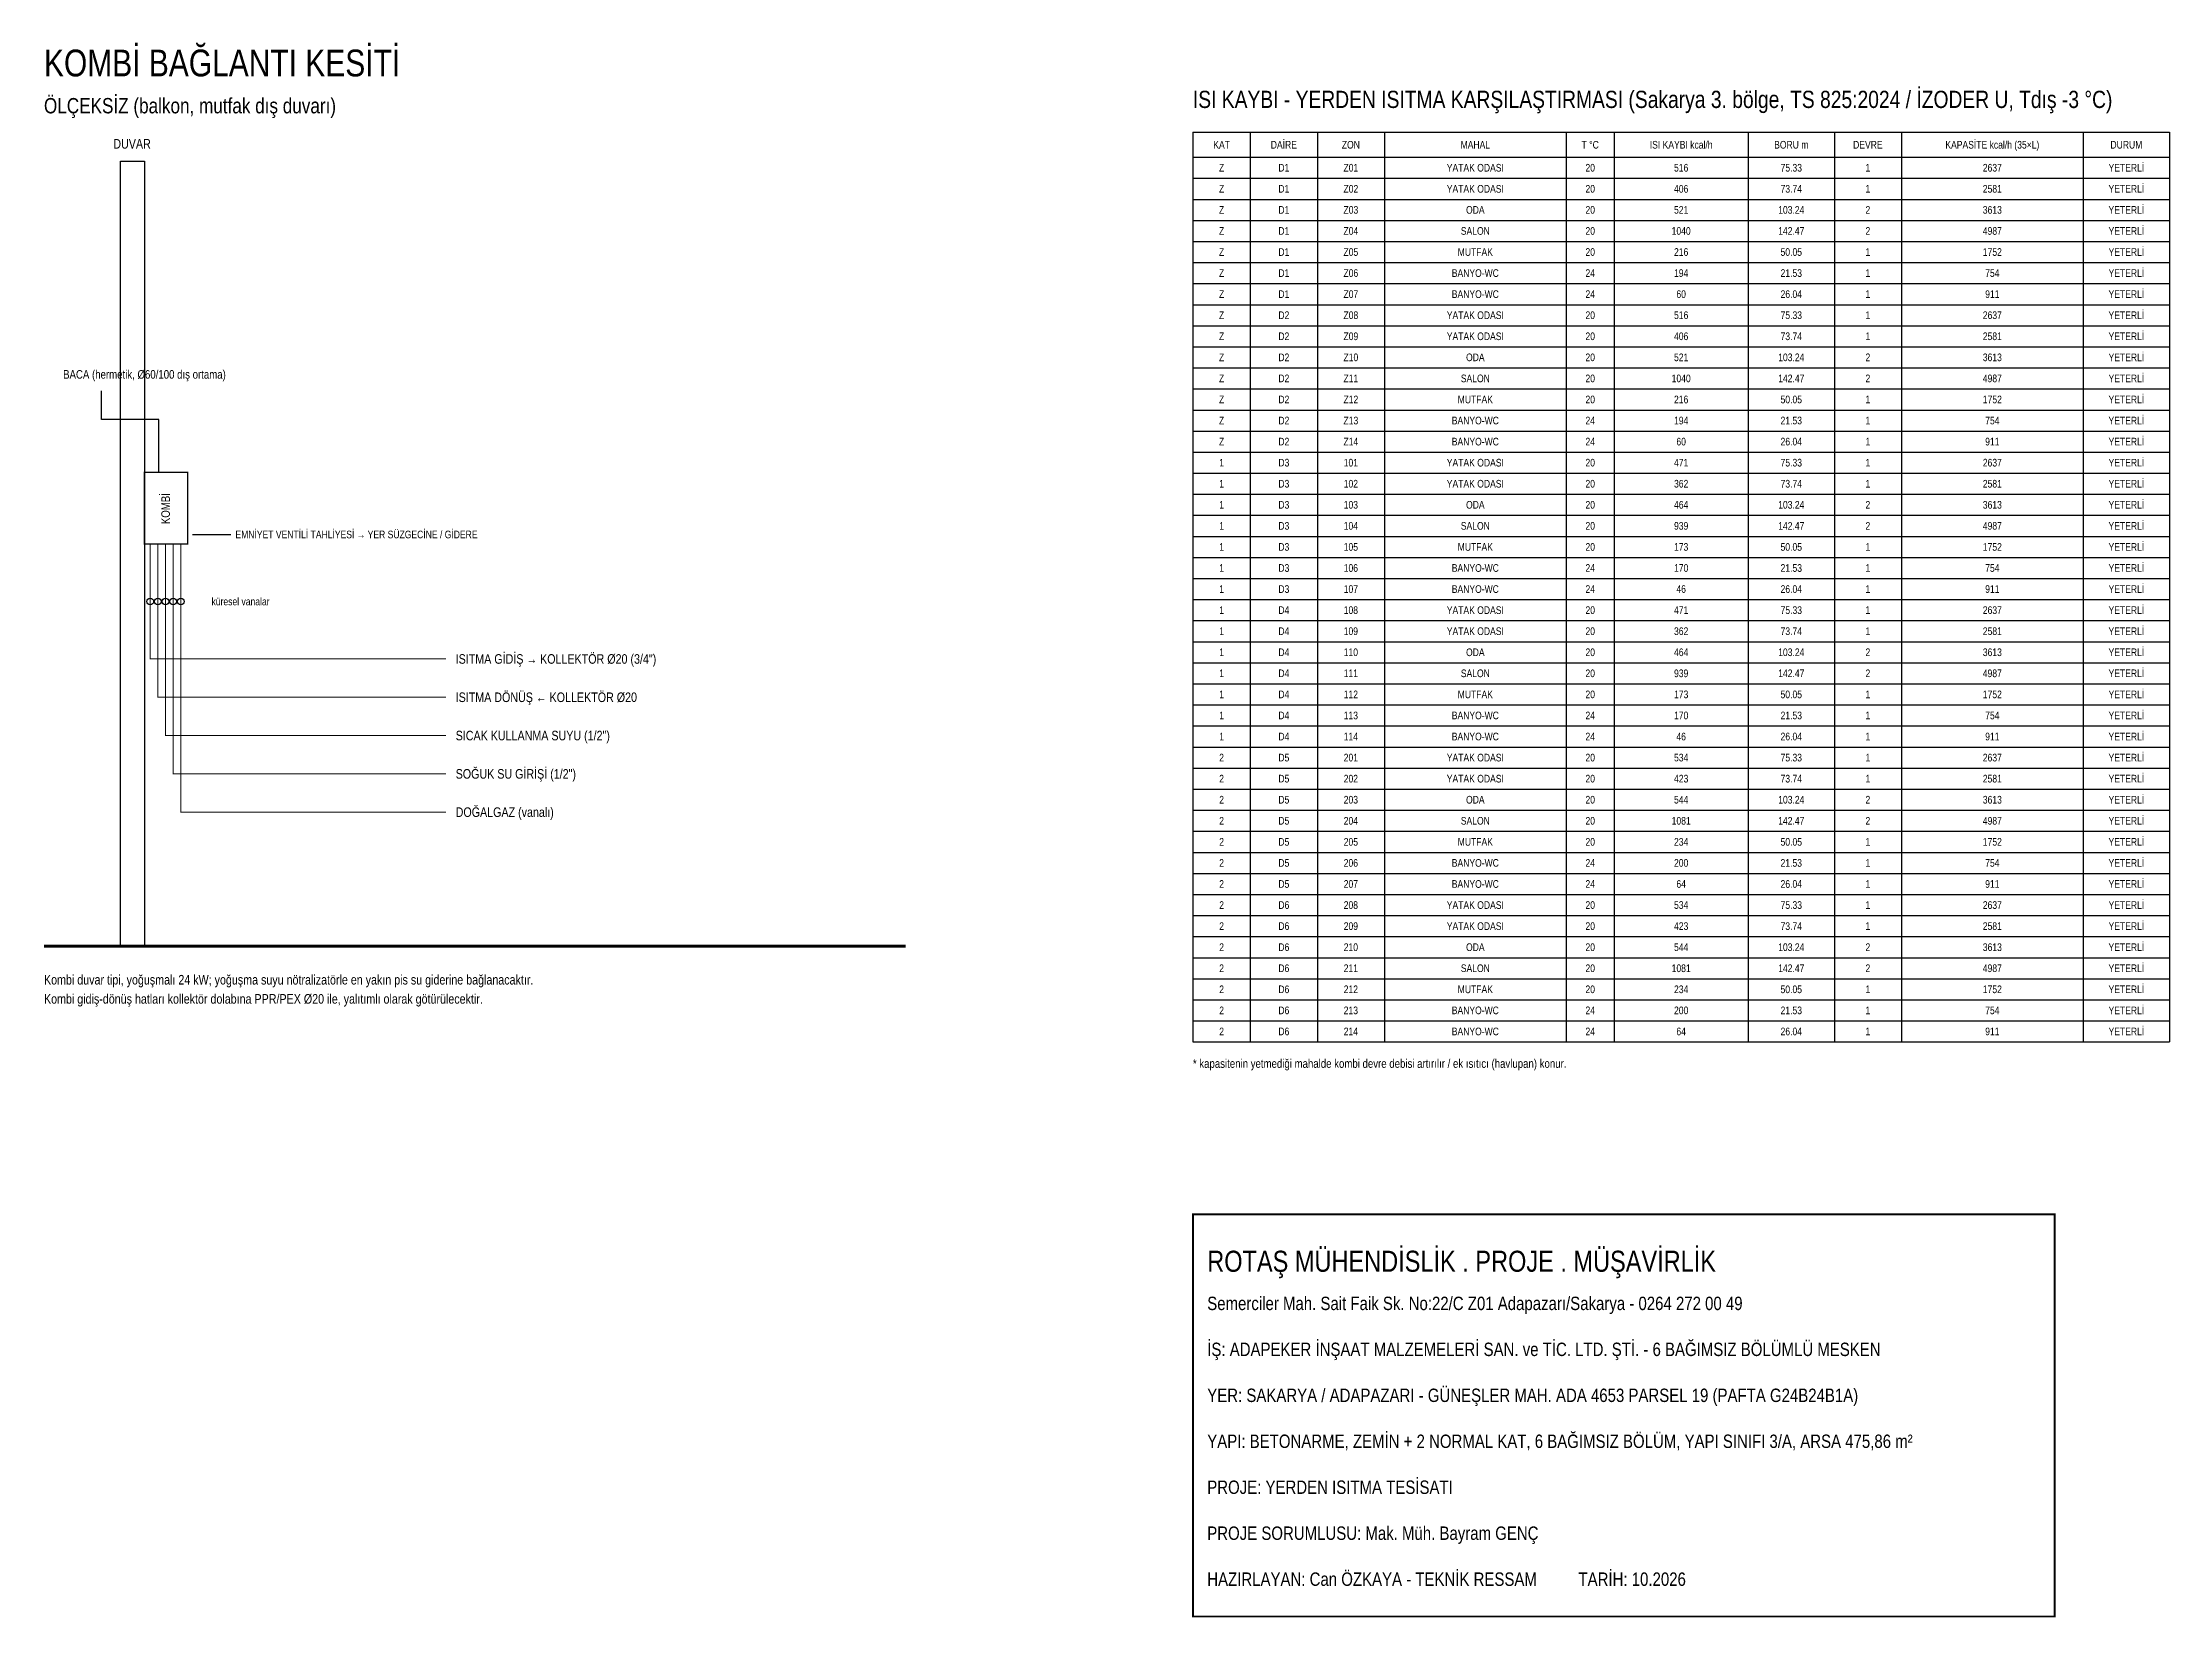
# Model space of a CAD drawing. Header units: centimetres. Extents: x -1224 to 8120, y -5771 to -1283.
# Drawn here: x 5898 to 8120, y -5251 to -3606 of the extents above; entities that cross this region are included whole.
import ezdxf
from ezdxf.enums import TextEntityAlignment as Align

# ---------------------------------------------------------------- set-up
doc = ezdxf.new("R2010")
doc.units = ezdxf.units.CM
for name, color, linetype in [('ROTAS-DETAY', 7, 'Continuous'), ('ROTAS-DETAY-YAZI', 7, 'Continuous'), ('ROTAS-ISITMA-DONUS-BORU', 30, 'Continuous'), ('ROTAS-ISITMA-GIDIS-BORU', 10, 'Continuous'), ('ROTAS-NOT', 7, 'Continuous'), ('ROTAS-PAFTA', 144, 'Continuous'), ('ROTAS-PAFTA-YAZI', 7, 'Continuous')]:
    doc.layers.add(name, color=color, linetype=linetype)
doc.styles.add('ROTAS-YAZI', font='arial.ttf')

msp = doc.modelspace()

# ---------------------------------------------------------------- linework, layer by layer
at = {"layer": 'ROTAS-DETAY'}
msp.add_lwpolyline([(5980, -4550), (5980, -3730), (6005, -3730), (6005, -4550)], close=True, dxfattribs=at)
for points in [[(6020, -4055), (6020, -4000), (5960, -4000), (5960, -3970)], [(6055, -4120), (6095, -4120)]]:
    msp.add_lwpolyline(points, dxfattribs=at)
at = {"layer": 'ROTAS-DETAY', "const_width": 1.5}
msp.add_lwpolyline([(6005, -4130), (6050, -4130), (6050, -4055), (6005, -4055)], close=True, dxfattribs=at)
at = {"layer": 'ROTAS-DETAY'}
for points, const_width in [([(6027, -4130), (6027, -4330), (6320, -4330)], 1), ([(6035, -4130), (6035, -4370), (6320, -4370)], 1), ([(6043, -4130), (6043, -4410), (6320, -4410)], 1), ([(5900, -4550), (6800, -4550)], 3)]:
    msp.add_lwpolyline(points, dxfattribs=dict(at, const_width=const_width))
for centre in [(6011, -4190), (6019, -4190), (6027, -4190), (6035, -4190), (6043, -4190)]:
    msp.add_circle(centre, 3.5, dxfattribs=at)
at = {"layer": 'ROTAS-ISITMA-DONUS-BORU', "const_width": 1}
msp.add_lwpolyline([(6019, -4130), (6019, -4290), (6320, -4290)], dxfattribs=at)
at = {"layer": 'ROTAS-ISITMA-GIDIS-BORU', "const_width": 1}
msp.add_lwpolyline([(6011, -4130), (6011, -4250), (6320, -4250)], dxfattribs=at)
at = {"layer": 'ROTAS-NOT'}
for p, q in [((7100, -3700), (8120, -3700)), ((7100, -3700), (7100, -4650)), ((7160, -3700), (7160, -4650)), ((7230, -3700), (7230, -4650)), ((7300, -3700), (7300, -4650)), ((7490, -3700), (7490, -4650)), ((7540, -3700), (7540, -4650)), ((7680, -3700), (7680, -4650)), ((7770, -3700), (7770, -4650)), ((7840, -3700), (7840, -4650)), ((8030, -3700), (8030, -4650)), ((8120, -3700), (8120, -4650)), ((7100, -3726), (8120, -3726)), ((7100, -3748), (8120, -3748)), ((7100, -3770), (8120, -3770)), ((7100, -3792), (8120, -3792)), ((7100, -3814), (8120, -3814)), ((7100, -3836), (8120, -3836)), ((7100, -3858), (8120, -3858)), ((7100, -3880), (8120, -3880)), ((7100, -3902), (8120, -3902)), ((7100, -3924), (8120, -3924)), ((7100, -3946), (8120, -3946)), ((7100, -3968), (8120, -3968)), ((7100, -3990), (8120, -3990)), ((7100, -4012), (8120, -4012)), ((7100, -4034), (8120, -4034)), ((7100, -4056), (8120, -4056)), ((7100, -4078), (8120, -4078)), ((7100, -4100), (8120, -4100)), ((7100, -4122), (8120, -4122)), ((7100, -4144), (8120, -4144)), ((7100, -4166), (8120, -4166)), ((7100, -4188), (8120, -4188)), ((7100, -4210), (8120, -4210)), ((7100, -4232), (8120, -4232)), ((7100, -4254), (8120, -4254)), ((7100, -4276), (8120, -4276)), ((7100, -4298), (8120, -4298)), ((7100, -4320), (8120, -4320)), ((7100, -4342), (8120, -4342)), ((7100, -4364), (8120, -4364)), ((7100, -4386), (8120, -4386)), ((7100, -4408), (8120, -4408)), ((7100, -4430), (8120, -4430)), ((7100, -4452), (8120, -4452)), ((7100, -4474), (8120, -4474)), ((7100, -4496), (8120, -4496)), ((7100, -4518), (8120, -4518)), ((7100, -4540), (8120, -4540)), ((7100, -4562), (8120, -4562)), ((7100, -4584), (8120, -4584)), ((7100, -4606), (8120, -4606)), ((7100, -4628), (8120, -4628)), ((7100, -4650), (8120, -4650))]:
    msp.add_line(p, q, dxfattribs=at)
at = {"layer": 'ROTAS-PAFTA', "const_width": 2}
msp.add_lwpolyline([(7100, -5250), (8000, -5250), (8000, -4830), (7100, -4830)], close=True, dxfattribs=at)

# ---------------------------------------------------------------- texts
at = {"layer": 'ROTAS-DETAY-YAZI', "style": 'ROTAS-YAZI', "width": 0.8}
msp.add_text('DUVAR', height=10, dxfattribs=at).set_placement((5992, -3720), align=Align.BOTTOM_CENTER)
msp.add_text('BACA (hermetik, Ø60/100 dış ortama)', height=9, dxfattribs=at).set_placement((5920, -3960), align=Align.BOTTOM_LEFT)
msp.add_text('KOMBİ', height=9, rotation=90, dxfattribs=at).set_placement((6027, -4093), align=Align.MIDDLE_CENTER)
for s, height, p in [('EMNİYET VENTİLİ TAHLİYESİ → YER SÜZGECİNE / GİDERE', 8, (6100, -4120)), ('küresel vanalar', 8, (6075, -4190)), ('ISITMA GİDİŞ → KOLLEKTÖR Ø20 (3/4")', 10, (6330, -4250)), ('ISITMA DÖNÜŞ ← KOLLEKTÖR Ø20', 10, (6330, -4290)), ('SICAK KULLANMA SUYU (1/2")', 10, (6330, -4330)), ('SOĞUK SU GİRİŞİ (1/2")', 10, (6330, -4370)), ('DOĞALGAZ (vanalı)', 10, (6330, -4410))]:
    msp.add_text(s, height=height, dxfattribs=at).set_placement(p, align=Align.MIDDLE_LEFT)
for s, p in [('Kombi duvar tipi, yoğuşmalı 24 kW; yoğuşma suyu nötralizatörle en yakın pis su giderine bağlanacaktır.', (5900, -4580)), ('Kombi gidiş-dönüş hatları kollektör dolabına PPR/PEX Ø20 ile, yalıtımlı olarak götürülecektir.', (5900, -4600))]:
    msp.add_text(s, height=10, dxfattribs=at).set_placement(p, align=Align.TOP_LEFT)
at = {"layer": 'ROTAS-NOT', "style": 'ROTAS-YAZI', "width": 0.8}
msp.add_text('ISI KAYBI - YERDEN ISITMA KARŞILAŞTIRMASI (Sakarya 3. bölge, TS 825:2024 / İZODER U, Tdış -3 °C)', height=18, dxfattribs=at).set_placement((7100, -3680), align=Align.BOTTOM_LEFT)
for s, p in [('KAT', (7130, -3713)), ('DAİRE', (7195, -3713)), ('ZON', (7265, -3713)), ('MAHAL', (7395, -3713)), ('T °C', (7515, -3713)), ('ISI KAYBI kcal/h', (7610, -3713)), ('BORU m', (7725, -3713)), ('DEVRE', (7805, -3713)), ('KAPASİTE kcal/h (35×L)', (7935, -3713)), ('DURUM', (8075, -3713)), ('YETERLİ', (8075, -3737)), ('Z', (7130, -3737)), ('D1', (7195, -3737)), ('Z01', (7265, -3737)), ('YATAK ODASI', (7395, -3737)), ('20', (7515, -3737)), ('516', (7610, -3737)), ('75.33', (7725, -3737)), ('1', (7805, -3737)), ('2637', (7935, -3737)), ('YETERLİ', (8075, -3759)), ('Z', (7130, -3759)), ('D1', (7195, -3759)), ('Z02', (7265, -3759)), ('YATAK ODASI', (7395, -3759)), ('20', (7515, -3759)), ('406', (7610, -3759)), ('73.74', (7725, -3759)), ('1', (7805, -3759)), ('2581', (7935, -3759)), ('YETERLİ', (8075, -3781)), ('Z', (7130, -3781)), ('D1', (7195, -3781)), ('Z03', (7265, -3781)), ('ODA', (7395, -3781)), ('20', (7515, -3781)), ('521', (7610, -3781)), ('103.24', (7725, -3781)), ('2', (7805, -3781)), ('3613', (7935, -3781)), ('YETERLİ', (8075, -3803)), ('Z', (7130, -3803)), ('D1', (7195, -3803)), ('Z04', (7265, -3803)), ('Z05', (7265, -3825)), ('SALON', (7395, -3803)), ('20', (7515, -3803)), ('20', (7515, -3825)), ('1040', (7610, -3803)), ('216', (7610, -3825)), ('142.47', (7725, -3803)), ('50.05', (7725, -3825)), ('2', (7805, -3803)), ('4987', (7935, -3803)), ('1752', (7935, -3825)), ('YETERLİ', (8075, -3825)), ('Z', (7130, -3825)), ('Z', (7130, -3847)), ('D1', (7195, -3825)), ('D1', (7195, -3847)), ('Z06', (7265, -3847)), ('BANYO-WC', (7395, -3847)), ('MUTFAK', (7395, -3825)), ('24', (7515, -3847)), ('194', (7610, -3847)), ('21.53', (7725, -3847)), ('1', (7805, -3825)), ('1', (7805, -3847)), ('754', (7935, -3847)), ('YETERLİ', (8075, -3847)), ('Z', (7130, -3869)), ('D1', (7195, -3869)), ('Z07', (7265, -3869)), ('BANYO-WC', (7395, -3869)), ('24', (7515, -3869)), ('60', (7610, -3869)), ('26.04', (7725, -3869)), ('1', (7805, -3869)), ('911', (7935, -3869)), ('YETERLİ', (8075, -3869)), ('Z', (7130, -3891)), ('D2', (7195, -3891)), ('Z08', (7265, -3891)), ('YATAK ODASI', (7395, -3891)), ('20', (7515, -3891)), ('516', (7610, -3891)), ('75.33', (7725, -3891)), ('1', (7805, -3891)), ('2637', (7935, -3891)), ('YETERLİ', (8075, -3891)), ('Z', (7130, -3913)), ('D2', (7195, -3913)), ('Z09', (7265, -3913)), ('YATAK ODASI', (7395, -3913)), ('20', (7515, -3913)), ('406', (7610, -3913)), ('73.74', (7725, -3913)), ('1', (7805, -3913)), ('2581', (7935, -3913)), ('YETERLİ', (8075, -3913)), ('Z', (7130, -3935)), ('D2', (7195, -3935)), ('Z10', (7265, -3935)), ('ODA', (7395, -3935)), ('20', (7515, -3935)), ('521', (7610, -3935)), ('103.24', (7725, -3935)), ('2', (7805, -3935)), ('3613', (7935, -3935)), ('YETERLİ', (8075, -3935)), ('Z', (7130, -3957)), ('D2', (7195, -3957)), ('Z11', (7265, -3957)), ('SALON', (7395, -3957)), ('20', (7515, -3957)), ('1040', (7610, -3957)), ('142.47', (7725, -3957)), ('2', (7805, -3957)), ('4987', (7935, -3957)), ('YETERLİ', (8075, -3957)), ('Z', (7130, -3979)), ('D2', (7195, -3979)), ('Z12', (7265, -3979)), ('MUTFAK', (7395, -3979)), ('20', (7515, -3979)), ('216', (7610, -3979)), ('50.05', (7725, -3979)), ('1', (7805, -3979)), ('1752', (7935, -3979)), ('YETERLİ', (8075, -3979)), ('Z', (7130, -4001)), ('D2', (7195, -4001)), ('Z13', (7265, -4001)), ('BANYO-WC', (7395, -4001)), ('24', (7515, -4001)), ('194', (7610, -4001)), ('21.53', (7725, -4001)), ('1', (7805, -4001)), ('754', (7935, -4001)), ('YETERLİ', (8075, -4001)), ('Z', (7130, -4023)), ('D2', (7195, -4023)), ('Z14', (7265, -4023)), ('BANYO-WC', (7395, -4023)), ('24', (7515, -4023)), ('60', (7610, -4023)), ('26.04', (7725, -4023)), ('1', (7805, -4023)), ('911', (7935, -4023)), ('YETERLİ', (8075, -4023)), ('1', (7130, -4045)), ('D3', (7195, -4045)), ('101', (7265, -4045)), ('YATAK ODASI', (7395, -4045)), ('20', (7515, -4045)), ('471', (7610, -4045)), ('75.33', (7725, -4045)), ('1', (7805, -4045)), ('2637', (7935, -4045)), ('YETERLİ', (8075, -4045)), ('1', (7130, -4067)), ('D3', (7195, -4067)), ('102', (7265, -4067)), ('YATAK ODASI', (7395, -4067)), ('20', (7515, -4067)), ('362', (7610, -4067)), ('73.74', (7725, -4067)), ('1', (7805, -4067)), ('2581', (7935, -4067)), ('YETERLİ', (8075, -4067)), ('1', (7130, -4089)), ('D3', (7195, -4089)), ('103', (7265, -4089)), ('ODA', (7395, -4089)), ('20', (7515, -4089)), ('464', (7610, -4089)), ('103.24', (7725, -4089)), ('2', (7805, -4089)), ('3613', (7935, -4089)), ('YETERLİ', (8075, -4089)), ('1', (7130, -4111)), ('D3', (7195, -4111)), ('104', (7265, -4111)), ('SALON', (7395, -4111)), ('20', (7515, -4111)), ('939', (7610, -4111)), ('142.47', (7725, -4111)), ('2', (7805, -4111)), ('4987', (7935, -4111)), ('YETERLİ', (8075, -4111)), ('1', (7130, -4133)), ('D3', (7195, -4133)), ('105', (7265, -4133)), ('MUTFAK', (7395, -4133)), ('20', (7515, -4133)), ('173', (7610, -4133)), ('50.05', (7725, -4133)), ('1', (7805, -4133)), ('1752', (7935, -4133)), ('YETERLİ', (8075, -4133)), ('1', (7130, -4155)), ('D3', (7195, -4155)), ('106', (7265, -4155)), ('BANYO-WC', (7395, -4155)), ('24', (7515, -4155)), ('170', (7610, -4155)), ('21.53', (7725, -4155)), ('1', (7805, -4155)), ('754', (7935, -4155)), ('YETERLİ', (8075, -4155)), ('1', (7130, -4177)), ('D3', (7195, -4177)), ('107', (7265, -4177)), ('BANYO-WC', (7395, -4177)), ('24', (7515, -4177)), ('46', (7610, -4177)), ('26.04', (7725, -4177)), ('1', (7805, -4177)), ('911', (7935, -4177)), ('YETERLİ', (8075, -4177)), ('1', (7130, -4199)), ('D4', (7195, -4199)), ('108', (7265, -4199)), ('YATAK ODASI', (7395, -4199)), ('20', (7515, -4199)), ('471', (7610, -4199)), ('75.33', (7725, -4199)), ('1', (7805, -4199)), ('2637', (7935, -4199)), ('YETERLİ', (8075, -4199)), ('1', (7130, -4221)), ('D4', (7195, -4221)), ('109', (7265, -4221)), ('YATAK ODASI', (7395, -4221)), ('20', (7515, -4221)), ('362', (7610, -4221)), ('73.74', (7725, -4221)), ('1', (7805, -4221)), ('2581', (7935, -4221)), ('YETERLİ', (8075, -4221)), ('1', (7130, -4243)), ('D4', (7195, -4243)), ('110', (7265, -4243)), ('ODA', (7395, -4243)), ('20', (7515, -4243)), ('464', (7610, -4243)), ('103.24', (7725, -4243)), ('2', (7805, -4243)), ('3613', (7935, -4243)), ('YETERLİ', (8075, -4243)), ('1', (7130, -4265)), ('D4', (7195, -4265)), ('111', (7265, -4265)), ('SALON', (7395, -4265)), ('20', (7515, -4265)), ('939', (7610, -4265)), ('142.47', (7725, -4265)), ('2', (7805, -4265)), ('4987', (7935, -4265)), ('YETERLİ', (8075, -4265)), ('1', (7130, -4287)), ('D4', (7195, -4287)), ('112', (7265, -4287)), ('MUTFAK', (7395, -4287)), ('20', (7515, -4287)), ('173', (7610, -4287)), ('50.05', (7725, -4287)), ('1', (7805, -4287)), ('1752', (7935, -4287)), ('YETERLİ', (8075, -4287)), ('1', (7130, -4309)), ('D4', (7195, -4309)), ('113', (7265, -4309)), ('BANYO-WC', (7395, -4309)), ('24', (7515, -4309)), ('170', (7610, -4309)), ('21.53', (7725, -4309)), ('1', (7805, -4309)), ('754', (7935, -4309)), ('YETERLİ', (8075, -4309)), ('1', (7130, -4331)), ('D4', (7195, -4331)), ('114', (7265, -4331)), ('BANYO-WC', (7395, -4331)), ('24', (7515, -4331)), ('46', (7610, -4331)), ('26.04', (7725, -4331)), ('1', (7805, -4331)), ('911', (7935, -4331)), ('YETERLİ', (8075, -4331)), ('2', (7130, -4353)), ('D5', (7195, -4353)), ('201', (7265, -4353)), ('YATAK ODASI', (7395, -4353)), ('20', (7515, -4353)), ('534', (7610, -4353)), ('75.33', (7725, -4353)), ('1', (7805, -4353)), ('2637', (7935, -4353)), ('YETERLİ', (8075, -4353)), ('2', (7130, -4375)), ('D5', (7195, -4375)), ('202', (7265, -4375)), ('YATAK ODASI', (7395, -4375)), ('20', (7515, -4375)), ('423', (7610, -4375)), ('73.74', (7725, -4375)), ('1', (7805, -4375)), ('2581', (7935, -4375)), ('YETERLİ', (8075, -4375)), ('2', (7130, -4397)), ('D5', (7195, -4397)), ('203', (7265, -4397)), ('ODA', (7395, -4397)), ('20', (7515, -4397)), ('544', (7610, -4397)), ('103.24', (7725, -4397)), ('2', (7805, -4397)), ('3613', (7935, -4397)), ('YETERLİ', (8075, -4397)), ('2', (7130, -4419)), ('D5', (7195, -4419)), ('204', (7265, -4419)), ('SALON', (7395, -4419)), ('20', (7515, -4419)), ('1081', (7610, -4419)), ('142.47', (7725, -4419)), ('2', (7805, -4419)), ('4987', (7935, -4419)), ('YETERLİ', (8075, -4419)), ('2', (7130, -4441)), ('D5', (7195, -4441)), ('205', (7265, -4441)), ('MUTFAK', (7395, -4441)), ('20', (7515, -4441)), ('234', (7610, -4441)), ('50.05', (7725, -4441)), ('1', (7805, -4441)), ('1752', (7935, -4441)), ('YETERLİ', (8075, -4441)), ('2', (7130, -4463)), ('D5', (7195, -4463)), ('206', (7265, -4463)), ('BANYO-WC', (7395, -4463)), ('24', (7515, -4463)), ('200', (7610, -4463)), ('21.53', (7725, -4463)), ('1', (7805, -4463)), ('754', (7935, -4463)), ('YETERLİ', (8075, -4463)), ('2', (7130, -4485)), ('D5', (7195, -4485)), ('207', (7265, -4485)), ('BANYO-WC', (7395, -4485)), ('24', (7515, -4485)), ('64', (7610, -4485)), ('26.04', (7725, -4485)), ('1', (7805, -4485)), ('911', (7935, -4485)), ('YETERLİ', (8075, -4485)), ('2', (7130, -4507)), ('D6', (7195, -4507)), ('208', (7265, -4507)), ('YATAK ODASI', (7395, -4507)), ('20', (7515, -4507)), ('534', (7610, -4507)), ('75.33', (7725, -4507)), ('1', (7805, -4507)), ('2637', (7935, -4507)), ('YETERLİ', (8075, -4507)), ('2', (7130, -4529)), ('D6', (7195, -4529)), ('209', (7265, -4529)), ('YATAK ODASI', (7395, -4529)), ('20', (7515, -4529)), ('423', (7610, -4529)), ('73.74', (7725, -4529)), ('1', (7805, -4529)), ('2581', (7935, -4529)), ('YETERLİ', (8075, -4529)), ('2', (7130, -4551)), ('D6', (7195, -4551)), ('210', (7265, -4551)), ('ODA', (7395, -4551)), ('20', (7515, -4551)), ('544', (7610, -4551)), ('103.24', (7725, -4551)), ('2', (7805, -4551)), ('3613', (7935, -4551)), ('YETERLİ', (8075, -4551)), ('2', (7130, -4573)), ('D6', (7195, -4573)), ('211', (7265, -4573)), ('SALON', (7395, -4573)), ('20', (7515, -4573)), ('1081', (7610, -4573)), ('142.47', (7725, -4573)), ('2', (7805, -4573)), ('4987', (7935, -4573)), ('YETERLİ', (8075, -4573)), ('2', (7130, -4595)), ('D6', (7195, -4595)), ('212', (7265, -4595)), ('MUTFAK', (7395, -4595)), ('20', (7515, -4595)), ('234', (7610, -4595)), ('50.05', (7725, -4595)), ('1', (7805, -4595)), ('1752', (7935, -4595)), ('YETERLİ', (8075, -4595)), ('2', (7130, -4617)), ('D6', (7195, -4617)), ('213', (7265, -4617)), ('BANYO-WC', (7395, -4617)), ('24', (7515, -4617)), ('200', (7610, -4617)), ('21.53', (7725, -4617)), ('1', (7805, -4617)), ('754', (7935, -4617)), ('YETERLİ', (8075, -4617)), ('2', (7130, -4639)), ('D6', (7195, -4639)), ('214', (7265, -4639)), ('BANYO-WC', (7395, -4639)), ('24', (7515, -4639)), ('64', (7610, -4639)), ('26.04', (7725, -4639)), ('1', (7805, -4639)), ('911', (7935, -4639)), ('YETERLİ', (8075, -4639))]:
    msp.add_text(s, height=8, dxfattribs=at).set_placement(p, align=Align.MIDDLE_CENTER)
msp.add_text('* kapasitenin yetmediği mahalde kombi devre debisi artırılır / ek ısıtıcı (havlupan) konur.', height=9, dxfattribs=at).set_placement((7100, -4668), align=Align.TOP_LEFT)
at = {"layer": 'ROTAS-PAFTA-YAZI', "style": 'ROTAS-YAZI', "width": 0.8}
for s, height, p in [('KOMBİ BAĞLANTI KESİTİ', 28, (5900, -3650)), ('ÖLÇEKSİZ (balkon, mutfak dış duvarı)', 16, (5900, -3685))]:
    msp.add_text(s, height=height, dxfattribs=at).set_placement(p, align=Align.BOTTOM_LEFT)
for s, height, p in [('ROTAŞ MÜHENDİSLİK . PROJE . MÜŞAVİRLİK', 22, (7115, -4868)), ('Semerciler Mah. Sait Faik Sk. No:22/C Z01 Adapazarı/Sakarya - 0264 272 00 49', 14, (7115, -4916)), ('İŞ: ADAPEKER İNŞAAT MALZEMELERİ SAN. ve TİC. LTD. ŞTİ. - 6 BAĞIMSIZ BÖLÜMLÜ MESKEN', 14, (7115, -4964)), ('YER: SAKARYA / ADAPAZARI - GÜNEŞLER MAH. ADA 4653 PARSEL 19 (PAFTA G24B24B1A)', 14, (7115, -5012)), ('YAPI: BETONARME, ZEMİN + 2 NORMAL KAT, 6 BAĞIMSIZ BÖLÜM, YAPI SINIFI 3/A, ARSA 475,86 m²', 14, (7115, -5060)), ('PROJE: YERDEN ISITMA TESİSATI', 14, (7115, -5108)), ('PROJE SORUMLUSU: Mak. Müh. Bayram GENÇ', 14, (7115, -5156)), ('HAZIRLAYAN: Can ÖZKAYA - TEKNİK RESSAM          TARİH: 10.2026', 14, (7115, -5204))]:
    msp.add_text(s, height=height, dxfattribs=at).set_placement(p, align=Align.TOP_LEFT)

doc.saveas('drawing.dxf')
